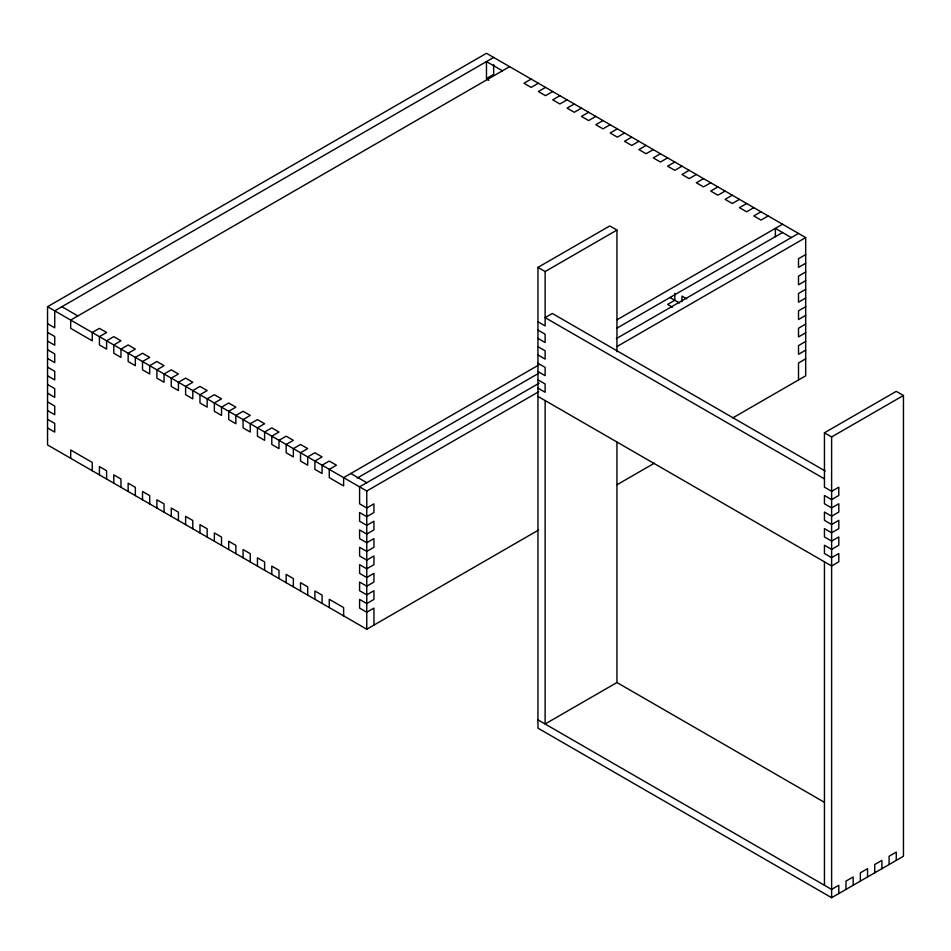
<?xml version="1.0" encoding="UTF-8"?>
<svg xmlns="http://www.w3.org/2000/svg" width="951" height="951" viewBox="0 0 951 951"><rect width="100%" height="100%" fill="white"/><g stroke="black" fill="none" stroke-linecap="round" stroke-linejoin="round"><path stroke-width="1.43" d="M538.623 530.004L366.765 629.229L47.55 444.937L47.55 306.709L486.472 53.292L805.687 237.595L805.687 375.823L732.888 417.846M493.652 57.44L54.73 310.858L54.73 327.833L47.55 323.685M509.617 66.653L70.695 320.071L70.695 328.357L92.235 340.803L92.235 332.505L99.427 328.357L106.607 332.505L99.427 336.654L99.427 344.951L106.607 349.1L106.607 340.803L113.787 336.654L120.967 340.803L113.787 344.951L113.787 353.237L120.967 357.386L120.967 349.1L128.147 344.951L135.339 349.1L128.147 353.237L128.147 361.535L135.339 365.683L135.339 357.386L142.519 353.237L149.699 357.386L142.519 361.535L142.519 369.832L149.699 373.981L149.699 365.683L156.879 361.535L164.059 365.683L156.879 369.832L156.879 378.118L164.059 382.266L164.059 373.981L171.251 369.832L178.431 373.981L171.251 378.118L171.251 386.415L178.431 390.564L178.431 382.266L185.611 378.118L192.791 382.266L185.611 386.415L185.611 394.713L192.791 398.861L192.791 390.564L199.972 386.415L207.163 390.564L199.972 394.713L199.972 402.998L207.163 407.147L207.163 398.861L214.344 394.713L221.524 398.861L214.344 402.998L214.344 411.296L221.524 415.444L221.524 407.147L228.704 402.998L235.884 407.147L228.704 411.296L228.704 419.593L235.884 423.73L235.884 415.444L243.076 411.296L250.256 415.444L243.076 419.593L243.076 427.879L250.256 432.027L250.256 423.73L257.436 419.593L264.616 423.73L257.436 427.879L257.436 436.176L264.616 440.325L264.616 432.027L271.796 427.879L278.988 432.027L271.796 436.176L271.796 444.474L278.988 448.61L278.988 440.325L286.168 436.176L293.348 440.325L286.168 444.474L286.168 452.759L293.348 456.908L293.348 448.61L300.528 444.474L307.708 448.61L300.528 452.759L300.528 461.057L307.708 465.205L307.708 456.908L314.888 452.759L322.08 456.908L314.888 461.057L314.888 469.354L322.08 473.491L322.08 465.205L329.26 461.057L336.44 465.205L329.26 469.354L329.26 477.64L343.62 485.937L343.62 477.64L538.635 365.053M531.157 79.099L523.977 83.248L531.157 87.397L538.349 83.248M545.529 87.397L538.349 91.534L545.529 95.682L552.709 91.534M559.889 95.682L552.709 99.831L559.889 103.98L567.069 99.831M574.261 103.98L567.069 108.129L574.261 112.277L581.441 108.129M588.621 112.277L581.441 116.414L588.621 120.563L595.801 116.414M602.982 120.563L595.801 124.712L602.982 128.861L610.173 124.712M617.354 128.861L610.173 133.009L617.354 137.158L624.534 133.009M631.714 137.158L624.534 141.295L631.714 145.444L638.894 141.295M646.086 145.444L638.894 149.592L646.086 153.741L653.266 149.592M660.446 153.741L653.266 157.89L660.446 162.039L667.626 157.89M674.806 162.039L667.626 166.175L674.806 170.324L681.998 166.175M689.178 170.324L681.998 174.473L689.178 178.622L696.358 174.473M537.945 396.412L831.626 565.964L838.806 561.815L838.806 553.518L831.626 557.666L824.446 553.518L824.446 545.232L831.626 549.381L838.806 545.232L838.806 536.935L831.626 541.083L824.446 536.935L824.446 528.637L831.626 532.786L838.806 528.637L838.806 520.352L831.626 524.5L824.446 520.352L824.446 512.054L831.626 516.203L838.806 512.054L838.806 503.757L831.626 507.905L824.446 503.757L824.446 495.471L831.626 499.62L838.806 495.471L838.806 487.174L831.626 491.322L824.446 487.174L824.446 432.8L896.27 391.337L903.45 395.485L903.45 856.233L831.626 897.708L537.945 728.145L537.945 267.397L609.769 225.934L616.949 230.083L616.949 351.727M703.538 178.622L696.358 182.77L703.538 186.907L710.718 182.77M537.945 267.397L545.125 271.546L616.949 230.083M717.91 186.907L710.718 191.056L717.91 195.205L725.09 191.056M732.27 195.205L725.09 199.353L732.27 203.502L739.45 199.353M746.63 203.502L739.45 207.651L746.63 211.788L753.81 207.651M761.002 211.788L753.81 215.936L761.002 220.085L768.182 215.936M617.116 319.738L782.542 224.234M357.243 478.08L538.635 373.339M617.116 328.036L782.542 232.531M539.158 383.182L359.585 486.853L359.585 503.84L366.765 507.989L373.945 503.84L373.945 512.53L366.765 516.678L359.585 512.53L359.585 521.219L366.765 525.368L373.945 521.219L373.945 529.909L366.765 534.046L359.585 529.909L359.585 538.599L366.765 542.736L373.945 538.599L373.945 547.277L366.765 551.425L359.585 547.277L359.585 555.966L366.765 560.115L373.945 555.966L373.945 564.656L366.765 568.805L359.585 564.656L359.585 573.346L366.765 577.495L373.945 573.346L373.945 582.036L366.765 586.185L359.585 582.036L359.585 590.726L366.765 594.874L373.945 590.726L373.945 599.415L366.765 603.564L359.585 599.415L359.585 608.105L366.765 612.242L373.945 608.105L373.945 625.08M616.355 338.615L798.507 233.447M47.55 306.709L366.765 491.001L538.741 391.717M617.033 346.521L805.687 237.595M805.687 254.583L798.507 258.72L798.507 267.409L805.687 263.261M805.687 271.95L798.507 276.099L798.507 284.789L805.687 280.64M805.687 289.33L798.507 293.479L798.507 302.168L805.687 298.02M805.687 306.709L798.507 310.858L798.507 319.548L805.687 315.399M805.687 324.089L798.507 328.226L798.507 336.916L805.687 332.779M805.687 341.457L798.507 345.605L798.507 354.295L805.687 350.146M805.687 358.836L798.507 362.985L798.507 379.972M617.104 484.701L654.419 463.161M824.446 432.8L831.626 436.949L903.45 395.485M824.517 802.371L616.949 682.533L545.125 723.996L545.125 400.549M502.437 70.802L486.472 61.589L486.472 78.576L493.652 74.428L493.652 64.525M791.327 237.595L775.362 228.383L775.362 236.668M486.472 78.969L488.862 80.348M686.777 298.876L681.998 296.106L681.998 301.645M670.027 297.497L679.596 303.024M672.416 307.173L667.626 304.403L674.806 300.254L674.806 293.348M825.218 471.03L552.317 313.473L545.125 317.622L824.446 478.876M537.945 321.771L545.125 325.908L545.125 271.546M537.945 330.056L545.125 334.205L545.125 342.503L537.945 338.354M537.945 346.651L545.125 350.788L545.125 359.086L537.945 354.937M537.945 363.234L545.125 367.383L545.125 375.669L537.945 371.532M537.945 379.818L545.125 383.966L545.125 392.264L537.945 388.115M61.91 306.709L77.875 315.922M350.8 473.491L366.765 482.716M47.55 332.375L54.73 336.523L54.73 345.213L47.55 341.064M47.55 349.754L54.73 353.903L54.73 362.593L47.55 358.444M47.55 367.134L54.73 371.282L54.73 379.96L47.55 375.823M47.55 384.513L54.73 388.65L54.73 397.34L47.55 393.191M47.55 401.881L54.73 406.029L54.73 414.719L47.55 410.57M47.55 419.26L54.73 423.409L54.73 432.099L47.55 427.95M537.945 719.859L831.626 889.411L838.806 885.262L838.806 893.56M896.27 860.382L896.27 852.084L889.09 856.233L889.09 864.53M881.898 868.679L881.898 860.382L874.718 864.53L874.718 872.828M867.538 876.965L867.538 868.679L860.358 872.828L860.358 881.113M853.178 885.262L853.178 876.965L845.986 881.113L845.986 889.411M831.626 436.949L831.626 897.708M824.446 561.815L824.446 885.262M616.949 442.215L616.949 682.533M366.765 491.001L366.765 629.229M343.62 615.868L343.62 607.57L329.26 599.285L329.26 607.57M322.08 603.433L322.08 595.136L314.888 590.987L314.888 599.285M307.708 595.136L307.708 586.838L300.528 582.69L300.528 590.987M293.348 586.838L293.348 578.553L286.168 574.404L286.168 582.69M278.988 578.553L278.988 570.255L271.796 566.107L271.796 574.404M264.616 570.255L264.616 561.958L257.436 557.809L257.436 566.107M250.256 561.958L250.256 553.672L243.076 549.523L243.076 557.809M235.884 553.672L235.884 545.375L228.704 541.226L228.704 549.523M221.524 545.375L221.524 537.077L214.344 532.929L214.344 541.226M207.163 537.077L207.163 528.792L199.972 524.643L199.972 532.929M192.791 528.792L192.791 520.494L185.611 516.345L185.611 524.643M178.431 520.494L178.431 512.197L171.251 508.048L171.251 516.345M164.059 512.197L164.059 503.911L156.879 499.762L156.879 508.048M149.699 503.911L149.699 495.614L142.519 491.465L142.519 499.762M135.339 495.614L135.339 487.316L128.147 483.179L128.147 491.465M120.967 487.316L120.967 479.031L113.787 474.882L113.787 483.179M106.607 479.031L106.607 470.733L99.427 466.584L99.427 474.882M92.235 470.733L92.235 462.436L70.695 450.001L70.695 458.299"/></g></svg>
